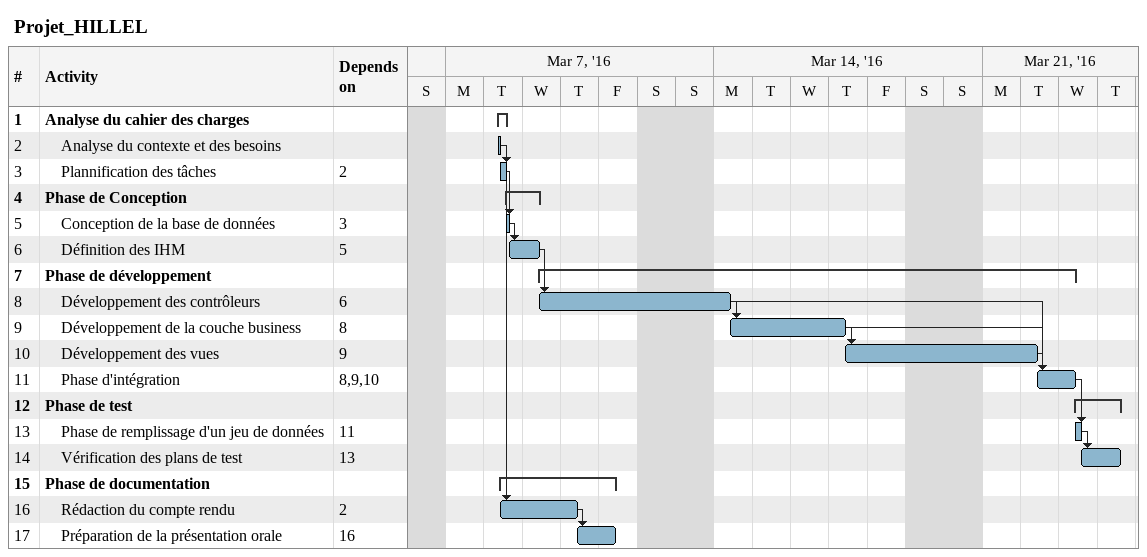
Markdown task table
Projet_HILLEL

| ID | Level | Task | Start | Finish | Predecessors |
|---|---|---|---|---|---|
| 1 | 1 | **Analyse du cahier des charges** | 2016-03-08 | 2016-03-08 |  |
| 2 | 2 | Analyse du contexte et des besoins | 2016-03-08 | 2016-03-08 |  |
| 3 | 2 | Plannification des tâches | 2016-03-08 | 2016-03-08 | 2 |
| 4 | 1 | **Phase de Conception** | 2016-03-08 | 2016-03-09 |  |
| 5 | 2 | Conception de la base de données | 2016-03-08 | 2016-03-08 | 3 |
| 6 | 2 | Définition des IHM | 2016-03-08 | 2016-03-09 | 5 |
| 7 | 1 | **Phase de développement** | 2016-03-09 | 2016-03-23 |  |
| 8 | 2 | Développement des contrôleurs | 2016-03-09 | 2016-03-14 | 6 |
| 9 | 2 | Développement de la couche business | 2016-03-14 | 2016-03-17 | 8 |
| 10 | 2 | Développement des vues | 2016-03-17 | 2016-03-22 | 9 |
| 11 | 2 | Phase d'intégration | 2016-03-22 | 2016-03-23 | 8, 9, 10 |
| 12 | 1 | **Phase de test** | 2016-03-23 | 2016-03-24 |  |
| 13 | 2 | Phase de remplissage d'un jeu de données | 2016-03-23 | 2016-03-23 | 11 |
| 14 | 2 | Vérification des plans de test | 2016-03-23 | 2016-03-24 | 13 |
| 15 | 1 | **Phase de documentation** | 2016-03-08 | 2016-03-11 |  |
| 16 | 2 | Rédaction du compte rendu | 2016-03-08 | 2016-03-10 | 2 |
| 17 | 2 | Préparation de la présentation orale | 2016-03-10 | 2016-03-11 | 16 |
